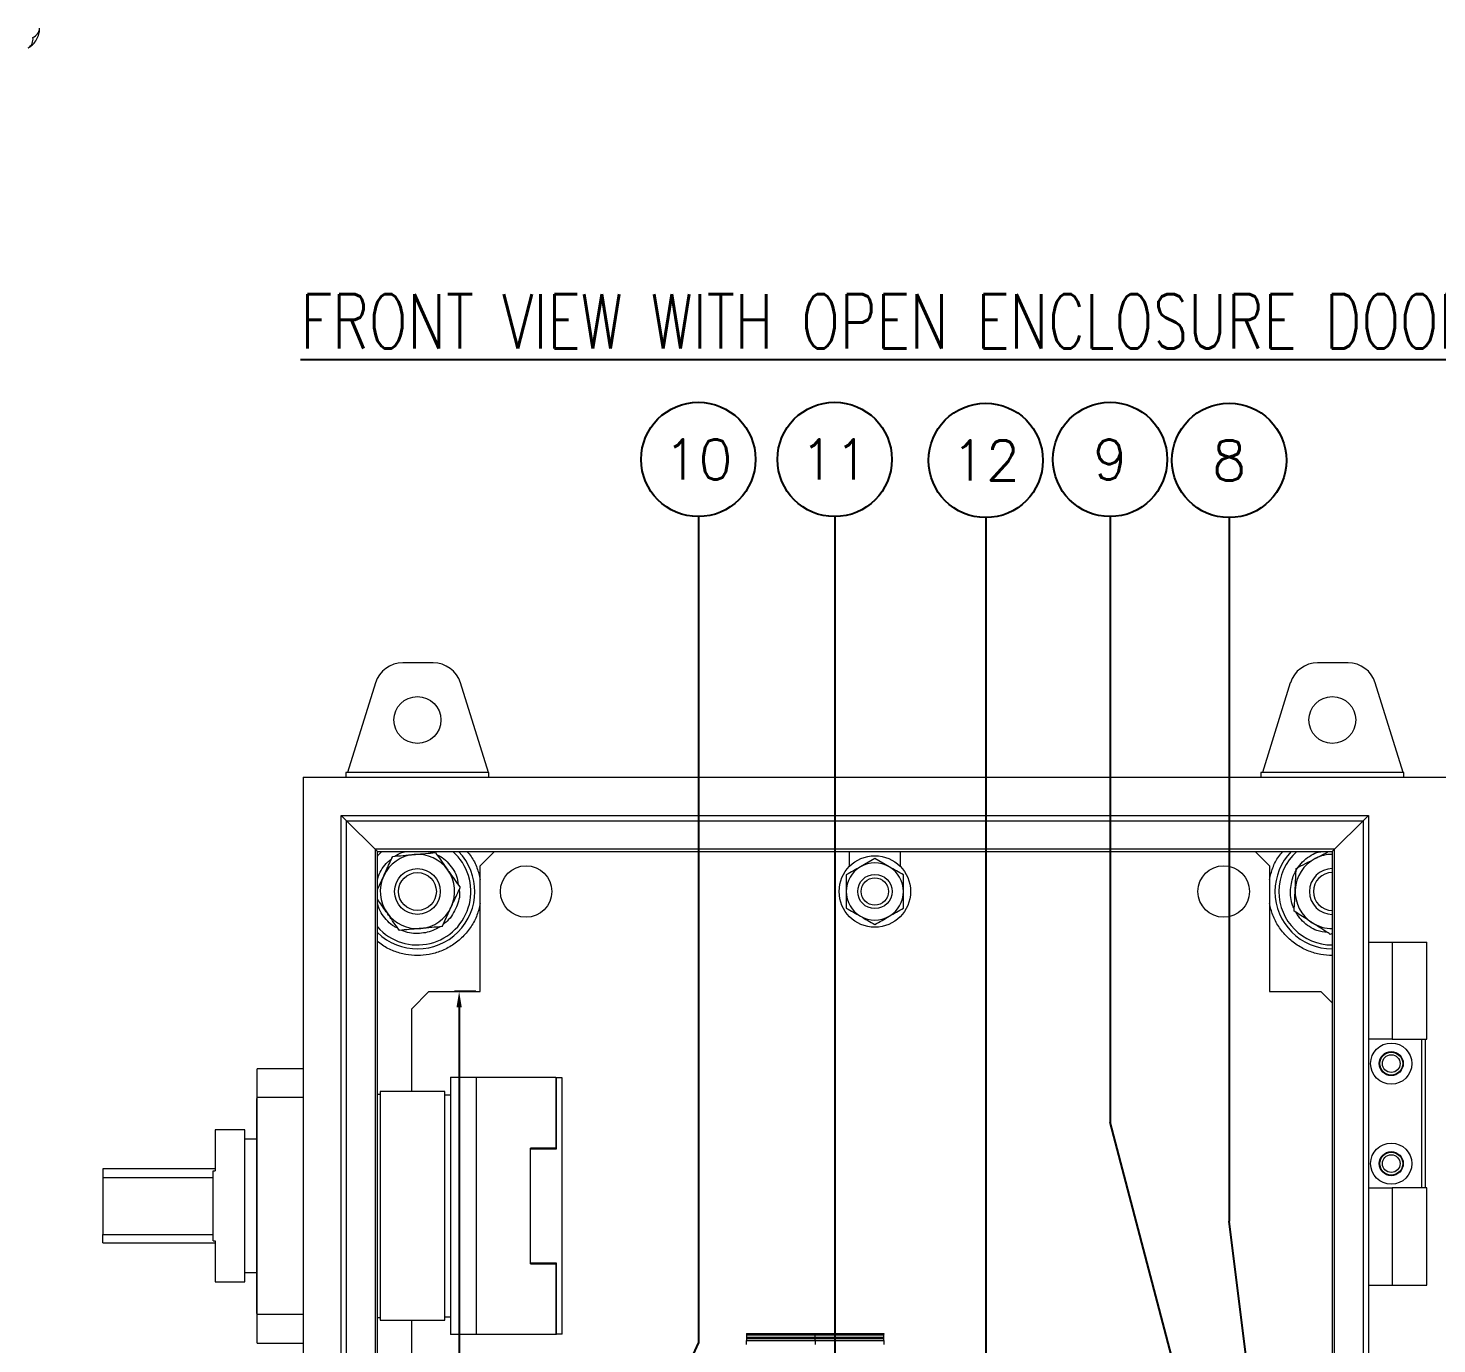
# Model space of a CAD drawing. Extents: x 4137 to 28680, y 2446 to 6814.
# Drawn here: x 16203.6 to 16514, y 6477.6 to 6767.5 of the extents above; entities that cross this region are included whole.
import ezdxf
from ezdxf.enums import TextEntityAlignment as Align

# ---------------------------------------------------------------- set-up
doc = ezdxf.new("R2010")
doc.units = 0
doc.header["$LTSCALE"] = 0.5
doc.layers.get('0').update_dxf_attribs({"linetype": 'CONTINUOUS'})
doc.layers.get('DEFPOINTS').update_dxf_attribs({"linetype": 'CONTINUOUS'})
doc.layers.add('DIM', color=5, linetype='CONTINUOUS')
doc.styles.get("Standard").update_dxf_attribs({"font": 'simplex.shx'})
doc.dimstyles.new('YP115', dxfattribs={"dimscale": 0, "dimtxt": 37.5, "dimasz": 37.5, "dimexe": 0.5, "dimexo": 37.5, "dimgap": 22.5, "dimtad": 0, "dimtoh": 1, "dimdec": 1, "dimzin": 0, "dimdsep": 46, "dimtxsty": 'Standard', "dimcen": 0, "dimdle": 1.25, "dimadec": 0, "dimazin": 0, "dimtfac": 0.75, "dimtdec": 1, "dimtofl": 0, "dimtmove": 2, "dimatfit": 3, "dimfxl": 1, "dimtolj": 1, "dimtzin": 0, "dimarcsym": 0})

# ---------------------------------------------------------------- blocks, each defined once
blk = doc.blocks.new('*D52')
at = {"layer": 'DEFPOINTS', "color": 0, "transparency": 16777216}
for p in [(16298.59, 6555.21), (16303.26, 6555.21), (16295.7, 6413.46)]:
    blk.add_point(p, dxfattribs=at)
at = {"layer": 'DIM', "color": 0, "lineweight": -2, "transparency": 16777216}
for p, q in [((16302.26, 6555.21), (16297.59, 6555.21)), ((16298.59, 6551.71), (16298.59, 6474.27)), ((16298.59, 6416.96), (16298.59, 6459.14)), ((16296.7, 6413.46), (16299.59, 6413.46))]:
    blk.add_line(p, q, dxfattribs=at)
at = {"layer": 'DIM', "color": 0, "transparency": 16777216}
for points in [[(16298, 6551.71), (16299.17, 6551.71), (16298.59, 6555.21)], [(16298, 6416.96), (16299.17, 6416.96), (16298.59, 6413.46)]]:
    blk.add_solid(points, dxfattribs=at)
at = {"layer": 'DIM', "color": 0, "transparency": 16777216, "insert": (16298.59, 6466.7), "char_height": 3.5, "attachment_point": 5, "rotation": 90}
blk.add_mtext('\\A1;142.5', dxfattribs=at)

msp = doc.modelspace()

# ---------------------------------------------------------------- linework, layer by layer
at = {"color": 7, "linetype": 'Continuous', "lineweight": 15}
for p, q in [((16292.86, 6627.66), (16286.16, 6627.66)), ((16292.86, 6627.66), (16286.16, 6627.66)), ((16494.46, 6627.66), (16487.76, 6627.66)), ((16494.46, 6627.66), (16487.76, 6627.66)), ((16280.14, 6623.24), (16273.98, 6603.5)), ((16280.14, 6623.24), (16273.98, 6603.5)), ((16305.04, 6603.5), (16298.87, 6623.24)), ((16305.04, 6603.5), (16298.87, 6623.24)), ((16481.74, 6623.24), (16475.58, 6603.5)), ((16481.74, 6623.24), (16475.58, 6603.5)), ((16506.64, 6603.5), (16500.47, 6623.24)), ((16506.64, 6603.5), (16500.47, 6623.24)), ((16264.2, 6602.46), (16516.2, 6602.46)), ((16264.2, 6602.46), (16264.2, 6224.46)), ((16264.2, 6602.46), (16516.2, 6602.46)), ((16264.2, 6602.46), (16264.2, 6224.46)), ((16273.98, 6603.5), (16273.65, 6603.5)), ((16273.65, 6603.5), (16273.65, 6602.46)), ((16273.98, 6603.5), (16273.65, 6603.5)), ((16273.65, 6603.5), (16273.65, 6602.46)), ((16305.04, 6603.5), (16273.98, 6603.5)), ((16305.04, 6603.5), (16273.98, 6603.5)), ((16305.15, 6603.5), (16305.04, 6603.5)), ((16305.15, 6603.5), (16305.04, 6603.5)), ((16305.15, 6602.46), (16305.15, 6603.5)), ((16305.15, 6602.46), (16305.15, 6603.5)), ((16475.58, 6603.5), (16475.25, 6603.5)), ((16475.25, 6603.5), (16475.25, 6602.46)), ((16475.58, 6603.5), (16475.25, 6603.5)), ((16475.25, 6603.5), (16475.25, 6602.46)), ((16506.64, 6603.5), (16475.58, 6603.5)), ((16506.64, 6603.5), (16475.58, 6603.5)), ((16506.75, 6603.5), (16506.64, 6603.5)), ((16506.75, 6603.5), (16506.64, 6603.5)), ((16506.75, 6602.46), (16506.75, 6603.5)), ((16506.75, 6602.46), (16506.75, 6603.5)), ((16273.8, 6592.86), (16272.63, 6594.02)), ((16272.63, 6594.02), (16498.95, 6594.02)), ((16272.63, 6232.89), (16272.63, 6594.02)), ((16273.8, 6592.86), (16272.63, 6594.02)), ((16272.63, 6594.02), (16498.95, 6594.02)), ((16272.63, 6232.89), (16272.63, 6594.02)), ((16498.95, 6594.02), (16497.78, 6592.86)), ((16498.95, 6594.02), (16497.78, 6592.86)), ((16498.95, 6594.02), (16498.95, 6232.89)), ((16498.95, 6594.02), (16498.95, 6232.89)), ((16273.8, 6592.86), (16497.78, 6592.86)), ((16273.8, 6592.86), (16280.09, 6586.57)), ((16273.8, 6234.06), (16273.8, 6592.86)), ((16273.8, 6592.86), (16497.78, 6592.86)), ((16273.8, 6592.86), (16280.09, 6586.57)), ((16273.8, 6234.06), (16273.8, 6592.86)), ((16491.49, 6586.57), (16497.78, 6592.86)), ((16491.49, 6586.57), (16497.78, 6592.86)), ((16497.78, 6592.86), (16497.78, 6234.06)), ((16497.78, 6592.86), (16497.78, 6234.06)), ((16491.49, 6586.57), (16280.09, 6586.57)), ((16280.09, 6586.57), (16280.09, 6240.34)), ((16491.49, 6586.57), (16280.09, 6586.57)), ((16280.09, 6586.57), (16280.09, 6240.34)), ((16280.58, 6240.84), (16280.58, 6586.08)), ((16280.58, 6586.08), (16491, 6586.08)), ((16280.58, 6240.84), (16280.58, 6586.08)), ((16280.58, 6586.08), (16491, 6586.08)), ((16303.26, 6582.93), (16306.41, 6586.08)), ((16303.26, 6582.93), (16306.41, 6586.08)), ((16384.53, 6586.08), (16384.53, 6582.72)), ((16384.53, 6586.08), (16384.53, 6582.72)), ((16390.2, 6584.53), (16387.05, 6582.71)), ((16390.2, 6584.53), (16387.05, 6582.71)), ((16393.35, 6582.71), (16390.2, 6584.53)), ((16393.35, 6582.71), (16390.2, 6584.53)), ((16395.87, 6582.72), (16395.87, 6586.08)), ((16395.87, 6582.72), (16395.87, 6586.08)), ((16473.99, 6586.08), (16477.14, 6582.93)), ((16473.99, 6586.08), (16477.14, 6582.93)), ((16491, 6586.08), (16491, 6240.84)), ((16491, 6586.08), (16491, 6240.84)), ((16491.49, 6240.34), (16491.49, 6586.57)), ((16491.49, 6240.34), (16491.49, 6586.57)), ((16280.58, 6577.7), (16281.97, 6580.7)), ((16280.58, 6577.7), (16281.97, 6580.7)), ((16303.26, 6555.21), (16303.26, 6582.93)), ((16303.26, 6555.21), (16303.26, 6582.93)), ((16477.14, 6582.93), (16477.14, 6555.21)), ((16477.14, 6582.93), (16477.14, 6555.21)), ((16490.96, 6568.02), (16490.56, 6567.81)), ((16490.96, 6568.02), (16490.56, 6567.81)), ((16499.04, 6566.11), (16498.95, 6566.11)), ((16499.04, 6566.11), (16498.95, 6566.11)), ((16499.04, 6544.69), (16499.04, 6566.11)), ((16499.04, 6566.11), (16504.16, 6566.11)), ((16499.04, 6544.69), (16499.04, 6566.11)), ((16499.04, 6566.11), (16504.16, 6566.11)), ((16504.16, 6566.11), (16504.16, 6544.69)), ((16504.16, 6566.11), (16511.85, 6566.11)), ((16504.16, 6566.11), (16504.16, 6544.69)), ((16504.16, 6566.11), (16511.85, 6566.11)), ((16511.85, 6544.69), (16511.85, 6566.11)), ((16511.85, 6544.69), (16511.85, 6566.11)), ((16288.14, 6551.43), (16291.92, 6555.21)), ((16288.14, 6551.43), (16291.92, 6555.21)), ((16291.92, 6555.21), (16303.26, 6555.21)), ((16291.92, 6555.21), (16303.26, 6555.21)), ((16477.14, 6555.21), (16488.48, 6555.21)), ((16477.14, 6555.21), (16488.48, 6555.21)), ((16488.48, 6555.21), (16491, 6552.69)), ((16488.48, 6555.21), (16491, 6552.69)), ((16288.14, 6533.16), (16288.14, 6551.43)), ((16288.14, 6533.16), (16288.14, 6551.43)), ((16498.95, 6544.69), (16499.04, 6544.69)), ((16498.95, 6544.69), (16499.04, 6544.69)), ((16504.16, 6544.69), (16499.04, 6544.69)), ((16504.16, 6544.69), (16499.04, 6544.69)), ((16499.07, 6511.93), (16499.07, 6544.69)), ((16499.07, 6511.93), (16499.07, 6544.69)), ((16504.16, 6544.69), (16511.85, 6544.69)), ((16504.16, 6544.69), (16511.85, 6544.69)), ((16510.66, 6544.69), (16510.66, 6511.93)), ((16510.66, 6544.69), (16510.66, 6511.93)), ((16511.54, 6511.93), (16511.54, 6544.69)), ((16511.54, 6511.93), (16511.54, 6544.69)), ((16264.2, 6538.2), (16254.12, 6538.2)), ((16254.12, 6531.9), (16254.12, 6538.2)), ((16264.2, 6538.2), (16254.12, 6538.2)), ((16254.12, 6531.9), (16254.12, 6538.2)), ((16254.12, 6536.06), (16253.99, 6536.06)), ((16253.99, 6536.06), (16253.99, 6531.65)), ((16254.12, 6536.06), (16253.99, 6536.06)), ((16253.99, 6536.06), (16253.99, 6531.65)), ((16296.71, 6536.31), (16296.71, 6479.61)), ((16296.71, 6536.31), (16302.38, 6536.31)), ((16296.71, 6536.31), (16296.71, 6479.61)), ((16296.71, 6536.31), (16302.38, 6536.31)), ((16302.38, 6479.61), (16302.38, 6536.31)), ((16302.38, 6536.31), (16319.89, 6536.31)), ((16302.38, 6479.61), (16302.38, 6536.31)), ((16302.38, 6536.31), (16319.89, 6536.31)), ((16319.89, 6536.31), (16319.89, 6520.71)), ((16319.89, 6536.31), (16319.89, 6520.71)), ((16320.02, 6536.18), (16319.89, 6536.18)), ((16320.02, 6536.18), (16319.89, 6536.18)), ((16320.02, 6520.56), (16320.02, 6536.18)), ((16321.28, 6536.18), (16320.02, 6536.18)), ((16320.02, 6520.56), (16320.02, 6536.18)), ((16321.28, 6536.18), (16320.02, 6536.18)), ((16321.28, 6479.73), (16321.28, 6536.18)), ((16321.28, 6479.73), (16321.28, 6536.18)), ((16253.99, 6484.27), (16253.99, 6531.65)), ((16253.99, 6484.27), (16253.99, 6531.65)), ((16254.12, 6531.9), (16264.2, 6531.9)), ((16254.12, 6484.02), (16254.12, 6531.9)), ((16254.12, 6531.9), (16264.2, 6531.9)), ((16254.12, 6484.02), (16254.12, 6531.9)), ((16281.21, 6532.53), (16280.58, 6532.53)), ((16281.21, 6532.53), (16280.58, 6532.53)), ((16295.45, 6533.16), (16281.21, 6533.16)), ((16281.21, 6533.16), (16281.21, 6482.76)), ((16295.45, 6533.16), (16281.21, 6533.16)), ((16281.21, 6533.16), (16281.21, 6482.76)), ((16295.45, 6482.76), (16295.45, 6533.16)), ((16295.45, 6482.76), (16295.45, 6533.16)), ((16296.71, 6532.4), (16295.45, 6532.4)), ((16296.71, 6532.4), (16295.45, 6532.4)), ((16251.35, 6524.72), (16244.8, 6524.72)), ((16244.8, 6524.72), (16244.8, 6515.68)), ((16251.35, 6524.72), (16244.8, 6524.72)), ((16244.8, 6524.72), (16244.8, 6515.68)), ((16251.35, 6491.2), (16251.35, 6524.72)), ((16251.35, 6491.2), (16251.35, 6524.72)), ((16253.99, 6522.64), (16251.35, 6522.64)), ((16253.99, 6522.64), (16251.35, 6522.64)), ((16319.89, 6520.71), (16314.35, 6520.71)), ((16314.35, 6495.21), (16314.35, 6520.71)), ((16319.89, 6520.71), (16314.35, 6520.71)), ((16314.35, 6495.21), (16314.35, 6520.71)), ((16314.35, 6520.56), (16320.02, 6520.56)), ((16314.35, 6495.36), (16314.35, 6520.56)), ((16314.35, 6520.56), (16320.02, 6520.56)), ((16314.35, 6495.36), (16314.35, 6520.56)), ((16244.8, 6516.11), (16220.1, 6516.11)), ((16220.1, 6516.11), (16220.1, 6514.25)), ((16244.8, 6516.11), (16220.1, 6516.11)), ((16220.1, 6516.11), (16220.1, 6514.25)), ((16244.42, 6515.68), (16244.8, 6515.68)), ((16244.42, 6514.25), (16244.42, 6515.68)), ((16244.42, 6515.68), (16244.8, 6515.68)), ((16244.42, 6514.25), (16244.42, 6515.68)), ((16220.1, 6514.25), (16220.1, 6501.66)), ((16220.1, 6514.25), (16244.42, 6514.25)), ((16220.1, 6514.25), (16220.1, 6501.66)), ((16220.1, 6514.25), (16244.42, 6514.25)), ((16244.42, 6501.66), (16244.42, 6514.25)), ((16244.42, 6501.66), (16244.42, 6514.25)), ((16498.95, 6511.93), (16499.04, 6511.93)), ((16498.95, 6511.93), (16499.04, 6511.93)), ((16499.04, 6490.51), (16499.04, 6511.93)), ((16499.04, 6511.93), (16504.16, 6511.93)), ((16499.04, 6490.51), (16499.04, 6511.93)), ((16499.04, 6511.93), (16504.16, 6511.93)), ((16504.16, 6511.93), (16504.16, 6490.51)), ((16511.85, 6511.93), (16504.16, 6511.93)), ((16504.16, 6511.93), (16504.16, 6490.51)), ((16511.85, 6511.93), (16504.16, 6511.93)), ((16511.85, 6490.51), (16511.85, 6511.93)), ((16511.85, 6490.51), (16511.85, 6511.93)), ((16220.1, 6501.66), (16244.42, 6501.66)), ((16220.1, 6499.81), (16220.1, 6501.66)), ((16220.1, 6501.66), (16244.42, 6501.66)), ((16220.1, 6499.81), (16220.1, 6501.66)), ((16220.1, 6499.81), (16244.8, 6499.81)), ((16220.1, 6499.81), (16244.8, 6499.81)), ((16244.42, 6500.24), (16244.42, 6501.66)), ((16244.42, 6500.24), (16244.42, 6501.66)), ((16244.42, 6500.24), (16244.8, 6500.24)), ((16244.42, 6500.24), (16244.8, 6500.24)), ((16244.8, 6500.24), (16244.8, 6491.2)), ((16244.8, 6500.24), (16244.8, 6491.2)), ((16320.02, 6495.36), (16314.35, 6495.36)), ((16320.02, 6495.36), (16314.35, 6495.36)), ((16314.35, 6495.21), (16319.89, 6495.21)), ((16314.35, 6495.21), (16319.89, 6495.21)), ((16319.89, 6495.21), (16319.89, 6479.61)), ((16319.89, 6495.21), (16319.89, 6479.61)), ((16320.02, 6479.73), (16320.02, 6495.36)), ((16320.02, 6479.73), (16320.02, 6495.36)), ((16244.8, 6491.2), (16251.35, 6491.2)), ((16244.8, 6491.2), (16251.35, 6491.2)), ((16251.35, 6493.28), (16253.99, 6493.28)), ((16251.35, 6493.28), (16253.99, 6493.28)), ((16498.95, 6490.51), (16499.04, 6490.51)), ((16498.95, 6490.51), (16499.04, 6490.51)), ((16499.04, 6490.51), (16504.16, 6490.51)), ((16499.04, 6490.51), (16504.16, 6490.51)), ((16504.16, 6490.51), (16511.85, 6490.51)), ((16504.16, 6490.51), (16511.85, 6490.51)), ((16253.99, 6484.27), (16253.99, 6479.86)), ((16253.99, 6484.27), (16253.99, 6479.86)), ((16264.2, 6484.02), (16254.12, 6484.02)), ((16254.12, 6477.72), (16254.12, 6484.02)), ((16264.2, 6484.02), (16254.12, 6484.02)), ((16254.12, 6477.72), (16254.12, 6484.02)), ((16280.58, 6483.39), (16281.21, 6483.39)), ((16280.58, 6483.39), (16281.21, 6483.39)), ((16281.21, 6482.76), (16295.45, 6482.76)), ((16281.21, 6482.76), (16295.45, 6482.76)), ((16288.14, 6275.49), (16288.14, 6482.76)), ((16288.14, 6275.49), (16288.14, 6482.76)), ((16295.45, 6483.51), (16296.71, 6483.51)), ((16295.45, 6483.51), (16296.71, 6483.51)), ((16253.99, 6479.86), (16254.12, 6479.86)), ((16253.99, 6479.86), (16254.12, 6479.86)), ((16302.38, 6479.61), (16296.71, 6479.61)), ((16302.38, 6479.61), (16296.71, 6479.61)), ((16319.89, 6479.61), (16302.38, 6479.61)), ((16319.89, 6479.61), (16302.38, 6479.61)), ((16319.89, 6479.73), (16320.02, 6479.73)), ((16319.89, 6479.73), (16320.02, 6479.73)), ((16321.28, 6479.73), (16320.02, 6479.73)), ((16321.28, 6479.73), (16320.02, 6479.73)), ((16361.91, 6479.86), (16377.03, 6479.86)), ((16361.91, 6479.86), (16361.91, 6479.68)), ((16361.91, 6479.86), (16377.03, 6479.86)), ((16361.91, 6479.86), (16361.91, 6479.68)), ((16361.91, 6479.68), (16377.03, 6479.68)), ((16361.91, 6479.68), (16361.91, 6479.53)), ((16361.91, 6479.68), (16377.03, 6479.68)), ((16361.91, 6479.68), (16361.91, 6479.53)), ((16361.91, 6479.53), (16377.03, 6479.53)), ((16361.91, 6479.53), (16361.91, 6479.04)), ((16361.91, 6479.53), (16377.03, 6479.53)), ((16361.91, 6479.53), (16361.91, 6479.04)), ((16361.91, 6479.04), (16377.03, 6479.04)), ((16361.91, 6479.04), (16361.91, 6478.89)), ((16361.91, 6479.04), (16377.03, 6479.04)), ((16361.91, 6479.04), (16361.91, 6478.89)), ((16361.91, 6478.89), (16377.03, 6478.89)), ((16361.91, 6478.89), (16361.91, 6478.75)), ((16361.91, 6478.89), (16377.03, 6478.89)), ((16361.91, 6478.89), (16361.91, 6478.75)), ((16361.91, 6478.75), (16377.03, 6478.75)), ((16361.91, 6478.75), (16361.91, 6478.31)), ((16361.91, 6478.75), (16377.03, 6478.75)), ((16361.91, 6478.75), (16361.91, 6478.31)), ((16361.91, 6478.31), (16377.03, 6478.31)), ((16361.91, 6477.42), (16361.91, 6478.31)), ((16361.91, 6478.31), (16377.03, 6478.31)), ((16361.91, 6477.42), (16361.91, 6478.31)), ((16377.03, 6479.86), (16377.03, 6479.68)), ((16377.03, 6479.86), (16392.15, 6479.86)), ((16377.03, 6479.86), (16377.03, 6479.68)), ((16377.03, 6479.86), (16392.15, 6479.86)), ((16377.03, 6479.53), (16377.03, 6479.68)), ((16377.03, 6479.68), (16392.15, 6479.68)), ((16377.03, 6479.53), (16377.03, 6479.68)), ((16377.03, 6479.68), (16392.15, 6479.68)), ((16377.03, 6479.04), (16377.03, 6479.53)), ((16377.03, 6479.53), (16392.15, 6479.53)), ((16377.03, 6479.04), (16377.03, 6479.53)), ((16377.03, 6479.53), (16392.15, 6479.53)), ((16377.03, 6478.89), (16377.03, 6479.04)), ((16377.03, 6479.04), (16392.15, 6479.04)), ((16377.03, 6478.89), (16377.03, 6479.04)), ((16377.03, 6479.04), (16392.15, 6479.04)), ((16377.03, 6478.75), (16377.03, 6478.89)), ((16377.03, 6478.89), (16392.15, 6478.89)), ((16377.03, 6478.75), (16377.03, 6478.89)), ((16377.03, 6478.89), (16392.15, 6478.89)), ((16377.03, 6478.75), (16392.15, 6478.75)), ((16377.03, 6478.31), (16377.03, 6478.75)), ((16377.03, 6478.75), (16392.15, 6478.75)), ((16377.03, 6478.31), (16377.03, 6478.75)), ((16377.03, 6478.31), (16377.03, 6477.42)), ((16377.03, 6478.31), (16392.15, 6478.31)), ((16377.03, 6478.31), (16377.03, 6477.42)), ((16377.03, 6478.31), (16392.15, 6478.31)), ((16392.15, 6479.86), (16392.15, 6479.68)), ((16392.15, 6479.86), (16392.15, 6479.68)), ((16392.15, 6479.53), (16392.15, 6479.68)), ((16392.15, 6479.53), (16392.15, 6479.68)), ((16392.15, 6479.04), (16392.15, 6479.53)), ((16392.15, 6479.04), (16392.15, 6479.53)), ((16392.15, 6478.89), (16392.15, 6479.04)), ((16392.15, 6478.89), (16392.15, 6479.04)), ((16392.15, 6478.75), (16392.15, 6478.89)), ((16392.15, 6478.75), (16392.15, 6478.89)), ((16392.15, 6478.31), (16392.15, 6478.75)), ((16392.15, 6478.31), (16392.15, 6478.75)), ((16392.15, 6478.31), (16392.15, 6477.42)), ((16392.15, 6478.31), (16392.15, 6477.42)), ((16254.12, 6477.72), (16264.2, 6477.72)), ((16254.12, 6477.72), (16264.2, 6477.72))]:
    msp.add_line(p, q, dxfattribs=at)
at = {"color": 8, "linetype": 'Continuous', "lineweight": 15}
for p, q in [((16253.99, 6531.65), (16254.12, 6531.65)), ((16253.99, 6531.65), (16254.12, 6531.65)), ((16254.12, 6484.27), (16253.99, 6484.27)), ((16254.12, 6484.27), (16253.99, 6484.27))]:
    msp.add_line(p, q, dxfattribs=at)
at = {"color": 7, "linetype": 'Continuous', "lineweight": 15, "flags": 128}
for points in [[(16280.09, 6586.57), (16280.36, 6586.3), (16280.52, 6586.13), (16280.58, 6586.08)], [(16280.09, 6586.57), (16280.36, 6586.3), (16280.52, 6586.13), (16280.58, 6586.08)], [(16491, 6586.08), (16491.06, 6586.13), (16491.22, 6586.3), (16491.49, 6586.57)], [(16491, 6586.08), (16491.06, 6586.13), (16491.22, 6586.3), (16491.49, 6586.57)]]:
    msp.add_lwpolyline(points, dxfattribs=at)
at = {"color": 8, "linetype": 'Continuous', "lineweight": 15, "flags": 128}
msp.add_lwpolyline([(16281.58, 6586.08), (16280.69, 6585.2), (16280.58, 6585.07)], dxfattribs=at)
msp.add_lwpolyline([(16281.58, 6586.08), (16280.69, 6585.2), (16280.58, 6585.07)], dxfattribs=at)
at = {"color": 7, "linetype": 'Continuous', "lineweight": 15}
for centre, radius in [((16289.4, 6615.06), 5.17), ((16289.4, 6615.06), 5.17), ((16491, 6615.06), 5.17), ((16491, 6615.06), 5.17), ((16390.2, 6577.26), 7.87), ((16390.2, 6577.26), 7.87), ((16289.4, 6577.26), 5.04), ((16289.4, 6577.26), 5.04), ((16289.4, 6577.26), 4.17), ((16289.4, 6577.26), 4.17), ((16313.34, 6577.26), 5.67), ((16313.34, 6577.26), 5.67), ((16390.2, 6577.26), 3.78), ((16390.2, 6577.26), 3.78), ((16467.06, 6577.26), 5.67), ((16467.06, 6577.26), 5.67), ((16390.2, 6577.26), 3.01), ((16390.2, 6577.26), 3.01), ((16503.98, 6539.33), 4.54), ((16503.98, 6539.33), 4.54), ((16503.98, 6539.33), 2.65), ((16503.98, 6539.33), 2.65), ((16503.98, 6539.33), 2.52), ((16503.98, 6539.33), 2.52), ((16503.98, 6539.33), 1.95), ((16503.98, 6539.33), 1.95), ((16503.98, 6517.28), 4.54), ((16503.98, 6517.28), 4.54), ((16503.98, 6517.28), 2.65), ((16503.98, 6517.28), 2.65), ((16503.98, 6517.28), 2.52), ((16503.98, 6517.28), 2.52), ((16503.98, 6517.28), 1.95), ((16503.98, 6517.28), 1.95)]:
    msp.add_circle(centre, radius, dxfattribs=at)
at = {"color": 8, "linetype": 'Continuous', "lineweight": 15}
for centre, radius, start, end in [((16203.64, 6767.78), 2.53, 294.3748, 354.3051), ((16203.64, 6767.78), 2.53, 294.3748, 354.3051), ((16202.22, 6765.2), 2.48, 304.9507, 6.3614), ((16202.22, 6765.2), 2.48, 304.9507, 6.3614), ((16289.4, 6577.26), 11.78, 221.5427, 48.4573), ((16289.4, 6577.26), 12.64, 225.7657, 44.2343), ((16289.4, 6577.26), 11.78, 221.5427, 48.4573), ((16289.4, 6577.26), 12.64, 225.7657, 44.2343), ((16491, 6577.26), 12.64, 135.7657, 180), ((16491, 6577.26), 12.64, 135.7657, 180), ((16491, 6577.26), 11.78, 131.5427, 180), ((16491, 6577.26), 11.78, 131.5427, 180), ((16491, 6577.26), 12.64, 180, 270), ((16491, 6577.26), 12.64, 180, 270), ((16491, 6577.26), 11.78, 180, 270), ((16491, 6577.26), 11.78, 180, 270)]:
    msp.add_arc(centre, radius, start, end, dxfattribs=at)
at = {"color": 7, "linetype": 'Continuous', "lineweight": 15}
for centre, radius, start, end in [((16286.16, 6621.36), 6.3, 90, 162.646), ((16286.16, 6621.36), 6.3, 90, 162.646), ((16292.86, 6621.36), 6.3, 17.354, 90), ((16292.86, 6621.36), 6.3, 17.354, 90), ((16487.76, 6621.36), 6.3, 90, 162.646), ((16487.76, 6621.36), 6.3, 90, 162.646), ((16494.46, 6621.36), 6.3, 17.354, 90), ((16494.46, 6621.36), 6.3, 17.354, 90), ((16289.4, 6577.26), 8.19, 95.1489, 155.1489), ((16289.4, 6577.26), 8.19, 95.1489, 155.1489), ((16289.4, 6577.26), 8.19, 35.1489, 95.1489), ((16289.4, 6577.26), 8.19, 35.1489, 95.1489), ((16491, 6577.26), 8.19, 117.3327, 177.3327), ((16491, 6577.26), 8.19, 117.3327, 177.3327), ((16491, 6577.26), 8.19, 90, 117.3327), ((16491, 6577.26), 8.19, 90, 117.3327), ((16289.4, 6577.26), 8.19, 155.1489, 215.1489), ((16289.4, 6577.26), 8.19, 155.1489, 215.1489), ((16289.4, 6577.26), 8.19, 335.1489, 35.1489), ((16289.4, 6577.26), 8.19, 335.1489, 35.1489), ((16390.2, 6577.26), 6.3, 120, 180), ((16390.2, 6577.26), 6.3, 120, 180), ((16390.2, 6577.26), 6.3, 60, 120), ((16390.2, 6577.26), 6.3, 60, 120), ((16390.2, 6577.26), 6.3, 0, 60), ((16390.2, 6577.26), 6.3, 0, 60), ((16491, 6577.26), 5.04, 90, 180), ((16491, 6577.26), 5.04, 90, 180), ((16491, 6577.26), 4.17, 90, 180), ((16491, 6577.26), 4.17, 90, 180), ((16491, 6577.26), 8.19, 177.3327, 237.3327), ((16491, 6577.26), 8.19, 177.3327, 237.3327), ((16390.2, 6577.26), 6.3, 180, 240), ((16390.2, 6577.26), 6.3, 180, 240), ((16390.2, 6577.26), 6.3, 300, 0), ((16390.2, 6577.26), 6.3, 300, 0), ((16491, 6577.26), 5.04, 180, 270), ((16491, 6577.26), 5.04, 180, 270), ((16491, 6577.26), 4.17, 180, 270), ((16491, 6577.26), 4.17, 180, 270), ((16289.4, 6577.26), 8.19, 215.1489, 275.1489), ((16289.4, 6577.26), 8.19, 215.1489, 275.1489), ((16289.4, 6577.26), 8.19, 275.1489, 335.1489), ((16289.4, 6577.26), 8.19, 275.1489, 335.1489), ((16390.2, 6577.26), 6.3, 240, 300), ((16390.2, 6577.26), 6.3, 240, 300), ((16491, 6577.26), 8.19, 237.3327, 270), ((16491, 6577.26), 8.19, 237.3327, 270)]:
    msp.add_arc(centre, radius, start, end, dxfattribs=at)
for points, knots in [([(16203.63, 6763.19), (16203.78, 6763.27), (16204.27, 6763.53), (16204.99, 6764.23), (16205.69, 6765.29), (16206.12, 6766.44), (16206.12, 6767.21), (16206.12, 6767.53)], [0, 0, 0, 0, 0.095561, 0.31837, 0.561617, 0.817335, 1, 1, 1, 1]), ([(16203.63, 6763.19), (16203.78, 6763.27), (16204.27, 6763.53), (16204.99, 6764.23), (16205.69, 6765.29), (16206.12, 6766.44), (16206.12, 6767.21), (16206.12, 6767.53)], [0, 0, 0, 0, 0.095561, 0.31837, 0.561617, 0.817335, 1, 1, 1, 1]), ([(16281.97, 6580.7), (16282.15, 6581.09), (16282.82, 6582.54), (16283.48, 6583.96), (16283.96, 6584.99)], [0, 0, 0, 0, 0.268637, 1, 1, 1, 1]), ([(16281.97, 6580.7), (16282.15, 6581.09), (16282.82, 6582.54), (16283.48, 6583.96), (16283.96, 6584.99)], [0, 0, 0, 0, 0.268637, 1, 1, 1, 1]), ([(16283.96, 6584.99), (16284.72, 6585.06), (16286.26, 6585.2), (16287.86, 6585.34), (16288.66, 6585.42)], [0, 0, 0, 0, 0.495458, 1, 1, 1, 1]), ([(16283.96, 6584.99), (16284.72, 6585.06), (16286.26, 6585.2), (16287.86, 6585.34), (16288.66, 6585.42)], [0, 0, 0, 0, 0.495458, 1, 1, 1, 1]), ([(16288.66, 6585.42), (16288.78, 6585.43), (16290.37, 6585.57), (16291.93, 6585.71), (16293.37, 6585.84)], [0, 0, 0, 0, 0.070214, 1, 1, 1, 1]), ([(16288.66, 6585.42), (16288.78, 6585.43), (16290.37, 6585.57), (16291.93, 6585.71), (16293.37, 6585.84)], [0, 0, 0, 0, 0.070214, 1, 1, 1, 1]), ([(16293.37, 6585.84), (16293.82, 6585.21), (16294.71, 6583.94), (16295.63, 6582.63), (16296.1, 6581.97)], [0, 0, 0, 0, 0.495459, 1, 1, 1, 1]), ([(16293.37, 6585.84), (16293.82, 6585.21), (16294.71, 6583.94), (16295.63, 6582.63), (16296.1, 6581.97)], [0, 0, 0, 0, 0.495459, 1, 1, 1, 1]), ([(16483.04, 6582.36), (16483.72, 6582.72), (16485.1, 6583.43), (16486.52, 6584.16), (16487.24, 6584.53)], [0, 0, 0, 0, 0.495457, 1, 1, 1, 1]), ([(16483.04, 6582.36), (16483.72, 6582.72), (16485.1, 6583.43), (16486.52, 6584.16), (16487.24, 6584.53)], [0, 0, 0, 0, 0.495457, 1, 1, 1, 1]), ([(16487.24, 6584.53), (16487.34, 6584.59), (16488.35, 6585.11), (16489.34, 6585.62), (16490.23, 6586.08)], [0, 0, 0, 0, 0.098745, 1, 1, 1, 1]), ([(16487.24, 6584.53), (16487.34, 6584.59), (16488.35, 6585.11), (16489.34, 6585.62), (16490.23, 6586.08)], [0, 0, 0, 0, 0.098745, 1, 1, 1, 1]), ([(16296.1, 6581.97), (16296.16, 6581.88), (16297.08, 6580.58), (16297.98, 6579.3), (16298.82, 6578.11)], [0, 0, 0, 0, 0.0702123, 1, 1, 1, 1]), ([(16296.1, 6581.97), (16296.16, 6581.88), (16297.08, 6580.58), (16297.98, 6579.3), (16298.82, 6578.11)], [0, 0, 0, 0, 0.0702123, 1, 1, 1, 1]), ([(16482.82, 6577.64), (16482.82, 6577.75), (16482.9, 6579.35), (16482.97, 6580.91), (16483.04, 6582.36)], [0, 0, 0, 0, 0.070214, 1, 1, 1, 1]), ([(16482.82, 6577.64), (16482.82, 6577.75), (16482.9, 6579.35), (16482.97, 6580.91), (16483.04, 6582.36)], [0, 0, 0, 0, 0.070214, 1, 1, 1, 1]), ([(16296.83, 6573.82), (16297.01, 6574.21), (16297.68, 6575.66), (16298.34, 6577.07), (16298.82, 6578.11)], [0, 0, 0, 0, 0.268637, 1, 1, 1, 1]), ([(16296.83, 6573.82), (16297.01, 6574.21), (16297.68, 6575.66), (16298.34, 6577.07), (16298.82, 6578.11)], [0, 0, 0, 0, 0.268637, 1, 1, 1, 1]), ([(16482.6, 6572.92), (16482.63, 6573.68), (16482.71, 6575.23), (16482.78, 6576.83), (16482.82, 6577.64)], [0, 0, 0, 0, 0.495457, 1, 1, 1, 1]), ([(16482.6, 6572.92), (16482.63, 6573.68), (16482.71, 6575.23), (16482.78, 6576.83), (16482.82, 6577.64)], [0, 0, 0, 0, 0.495457, 1, 1, 1, 1]), ([(16282.7, 6572.54), (16282.64, 6572.63), (16281.92, 6573.65), (16281.22, 6574.65), (16280.58, 6575.56)], [0, 0, 0, 0, 0.0900375, 1, 1, 1, 1]), ([(16282.7, 6572.54), (16282.64, 6572.63), (16281.92, 6573.65), (16281.22, 6574.65), (16280.58, 6575.56)], [0, 0, 0, 0, 0.0900375, 1, 1, 1, 1]), ([(16285.43, 6568.68), (16284.98, 6569.3), (16284.09, 6570.57), (16283.17, 6571.88), (16282.7, 6572.54)], [0, 0, 0, 0, 0.495457, 1, 1, 1, 1]), ([(16285.43, 6568.68), (16284.98, 6569.3), (16284.09, 6570.57), (16283.17, 6571.88), (16282.7, 6572.54)], [0, 0, 0, 0, 0.495457, 1, 1, 1, 1]), ([(16294.84, 6569.53), (16295.01, 6569.89), (16295.66, 6571.28), (16296.33, 6572.74), (16296.83, 6573.82)], [0, 0, 0, 0, 0.257554, 1, 1, 1, 1]), ([(16294.84, 6569.53), (16295.01, 6569.89), (16295.66, 6571.28), (16296.33, 6572.74), (16296.83, 6573.82)], [0, 0, 0, 0, 0.257554, 1, 1, 1, 1]), ([(16486.58, 6570.36), (16486.22, 6570.6), (16484.87, 6571.46), (16483.56, 6572.3), (16482.6, 6572.92)], [0, 0, 0, 0, 0.268635, 1, 1, 1, 1]), ([(16486.58, 6570.36), (16486.22, 6570.6), (16484.87, 6571.46), (16483.56, 6572.3), (16482.6, 6572.92)], [0, 0, 0, 0, 0.268635, 1, 1, 1, 1]), ([(16290.13, 6569.1), (16290.02, 6569.09), (16288.43, 6568.95), (16286.87, 6568.81), (16285.43, 6568.68)], [0, 0, 0, 0, 0.070214, 1, 1, 1, 1]), ([(16290.13, 6569.1), (16290.02, 6569.09), (16288.43, 6568.95), (16286.87, 6568.81), (16285.43, 6568.68)], [0, 0, 0, 0, 0.070214, 1, 1, 1, 1]), ([(16294.84, 6569.53), (16294.08, 6569.46), (16292.54, 6569.32), (16290.94, 6569.17), (16290.13, 6569.1)], [0, 0, 0, 0, 0.495457, 1, 1, 1, 1]), ([(16294.84, 6569.53), (16294.08, 6569.46), (16292.54, 6569.32), (16290.94, 6569.17), (16290.13, 6569.1)], [0, 0, 0, 0, 0.495457, 1, 1, 1, 1]), ([(16490.56, 6567.81), (16490.23, 6568.03), (16488.93, 6568.86), (16487.58, 6569.72), (16486.58, 6570.36)], [0, 0, 0, 0, 0.2575495, 1, 1, 1, 1]), ([(16490.56, 6567.81), (16490.23, 6568.03), (16488.93, 6568.86), (16487.58, 6569.72), (16486.58, 6570.36)], [0, 0, 0, 0, 0.2575495, 1, 1, 1, 1])]:
    msp.add_open_spline(points, degree=3, knots=knots, dxfattribs=at)
at = {"color": 8, "linetype": 'Continuous', "lineweight": 15}
for points, knots in [([(16280.58, 6579.49), (16280.63, 6579.88), (16280.77, 6580.9), (16281.65, 6582.35), (16282.62, 6583.66), (16283.43, 6584.27), (16283.73, 6584.5)], [0, 0, 0, 0, 0.196798, 0.50357, 0.81685, 1, 1, 1, 1]), ([(16280.58, 6579.49), (16280.63, 6579.88), (16280.77, 6580.9), (16281.65, 6582.35), (16282.62, 6583.66), (16283.43, 6584.27), (16283.73, 6584.5)], [0, 0, 0, 0, 0.196798, 0.50357, 0.81685, 1, 1, 1, 1]), ([(16284.41, 6585.03), (16284.92, 6585.35), (16285.78, 6585.89), (16286.77, 6586.03), (16287.17, 6586.08)], [0, 0, 0, 0, 0.5990837, 1, 1, 1, 1]), ([(16284.41, 6585.03), (16284.92, 6585.35), (16285.78, 6585.89), (16286.77, 6586.03), (16287.17, 6586.08)], [0, 0, 0, 0, 0.5990837, 1, 1, 1, 1]), ([(16291.63, 6586.08), (16292.04, 6586.05), (16292.49, 6586.02), (16292.88, 6585.82), (16292.91, 6585.8)], [0, 0, 0, 0, 0.907283, 1, 1, 1, 1]), ([(16291.63, 6586.08), (16292.04, 6586.05), (16292.49, 6586.02), (16292.88, 6585.82), (16292.91, 6585.8)], [0, 0, 0, 0, 0.907283, 1, 1, 1, 1]), ([(16293.69, 6585.4), (16293.95, 6585.27), (16294.78, 6584.87), (16295.98, 6583.83), (16297.17, 6582.36), (16298.12, 6580.68), (16298.28, 6579.41), (16298.36, 6578.76)], [0, 0, 0, 0, 0.102618, 0.327247, 0.551876, 0.771839, 1, 1, 1, 1]), ([(16293.69, 6585.4), (16293.95, 6585.27), (16294.78, 6584.87), (16295.98, 6583.83), (16297.17, 6582.36), (16298.12, 6580.68), (16298.28, 6579.41), (16298.36, 6578.76)], [0, 0, 0, 0, 0.102618, 0.327247, 0.551876, 0.771839, 1, 1, 1, 1]), ([(16300.32, 6586.08), (16300.63, 6585.72), (16301.56, 6584.64), (16302.6, 6582.54), (16303.04, 6580.75), (16303.26, 6579.89)], [0, 0, 0, 0, 0.203966, 0.614859, 1, 1, 1, 1]), ([(16300.32, 6586.08), (16300.63, 6585.72), (16301.56, 6584.64), (16302.6, 6582.54), (16303.04, 6580.75), (16303.26, 6579.89)], [0, 0, 0, 0, 0.203966, 0.614859, 1, 1, 1, 1]), ([(16477.14, 6579.89), (16477.36, 6580.75), (16477.8, 6582.54), (16478.84, 6584.64), (16479.77, 6585.72), (16480.08, 6586.08)], [0, 0, 0, 0, 0.385141, 0.796034, 1, 1, 1, 1]), ([(16477.14, 6579.89), (16477.36, 6580.75), (16477.8, 6582.54), (16478.84, 6584.64), (16479.77, 6585.72), (16480.08, 6586.08)], [0, 0, 0, 0, 0.385141, 0.796034, 1, 1, 1, 1]), ([(16481.75, 6577.26), (16481.88, 6578.42), (16482.07, 6580.21), (16483.22, 6582.36), (16484.41, 6583.85), (16485.9, 6585.02), (16487.36, 6585.88), (16488.37, 6586.02), (16488.77, 6586.08)], [0, 0, 0, 0, 0.283974, 0.436842, 0.592953, 0.749065, 0.901934, 1, 1, 1, 1]), ([(16481.75, 6577.26), (16481.88, 6578.42), (16482.07, 6580.21), (16483.22, 6582.36), (16484.41, 6583.85), (16485.9, 6585.02), (16487.36, 6585.88), (16488.37, 6586.02), (16488.77, 6586.08)], [0, 0, 0, 0, 0.283974, 0.436842, 0.592953, 0.749065, 0.901934, 1, 1, 1, 1]), ([(16298.58, 6577.59), (16298.6, 6577.48), (16298.86, 6576.24), (16298.26, 6574.3), (16297.19, 6572.16), (16296.17, 6570.85), (16295.37, 6570.24), (16295.07, 6570.02)], [0, 0, 0, 0, 0.039277, 0.438009, 0.652654, 0.871852, 1, 1, 1, 1]), ([(16298.58, 6577.59), (16298.6, 6577.48), (16298.86, 6576.24), (16298.26, 6574.3), (16297.19, 6572.16), (16296.17, 6570.85), (16295.37, 6570.24), (16295.07, 6570.02)], [0, 0, 0, 0, 0.039277, 0.438009, 0.652654, 0.871852, 1, 1, 1, 1]), ([(16285.11, 6569.12), (16284.85, 6569.25), (16284.02, 6569.65), (16282.82, 6570.68), (16281.64, 6572.16), (16280.77, 6573.61), (16280.63, 6574.63), (16280.58, 6575.03)], [0, 0, 0, 0, 0.112403, 0.358451, 0.604499, 0.845436, 1, 1, 1, 1]), ([(16285.11, 6569.12), (16284.85, 6569.25), (16284.02, 6569.65), (16282.82, 6570.68), (16281.64, 6572.16), (16280.77, 6573.61), (16280.63, 6574.63), (16280.58, 6575.03)], [0, 0, 0, 0, 0.112403, 0.358451, 0.604499, 0.845436, 1, 1, 1, 1]), ([(16303.26, 6574.63), (16303.05, 6573.76), (16302.61, 6571.97), (16301.28, 6569.47), (16299.45, 6567.21), (16297.19, 6565.37), (16294.66, 6564.06), (16292.03, 6563.31), (16289.4, 6563.07), (16286.76, 6563.3), (16284.15, 6564.08), (16282.02, 6565.1), (16280.94, 6566.03), (16280.58, 6566.34)], [0, 0, 0, 0, 0.091822, 0.189785, 0.289827, 0.389868, 0.48783, 0.581883, 0.67062, 0.759358, 0.85341, 0.951373, 1, 1, 1, 1]), ([(16303.26, 6574.63), (16303.05, 6573.76), (16302.61, 6571.97), (16301.28, 6569.47), (16299.45, 6567.21), (16297.19, 6565.37), (16294.66, 6564.06), (16292.03, 6563.31), (16289.4, 6563.07), (16286.76, 6563.3), (16284.15, 6564.08), (16282.02, 6565.1), (16280.94, 6566.03), (16280.58, 6566.34)], [0, 0, 0, 0, 0.091822, 0.189785, 0.289827, 0.389868, 0.48783, 0.581883, 0.67062, 0.759358, 0.85341, 0.951373, 1, 1, 1, 1]), ([(16491, 6563.14), (16490.14, 6563.19), (16488.37, 6563.28), (16485.74, 6564.07), (16483.21, 6565.37), (16480.95, 6567.21), (16479.12, 6569.47), (16477.79, 6571.97), (16477.35, 6573.76), (16477.14, 6574.63)], [0, 0, 0, 0, 0.132321, 0.272568, 0.418646, 0.567823, 0.717001, 0.863078, 1, 1, 1, 1]), ([(16491, 6563.14), (16490.14, 6563.19), (16488.37, 6563.28), (16485.74, 6564.07), (16483.21, 6565.37), (16480.95, 6567.21), (16479.12, 6569.47), (16477.79, 6571.97), (16477.35, 6573.76), (16477.14, 6574.63)], [0, 0, 0, 0, 0.132321, 0.272568, 0.418646, 0.567823, 0.717001, 0.863078, 1, 1, 1, 1]), ([(16482.62, 6573.43), (16482.55, 6573.57), (16481.92, 6574.73), (16481.83, 6576.08), (16481.75, 6577.26)], [0, 0, 0, 0, 0.1207025, 1, 1, 1, 1]), ([(16482.62, 6573.43), (16482.55, 6573.57), (16481.92, 6574.73), (16481.83, 6576.08), (16481.75, 6577.26)], [0, 0, 0, 0, 0.1207025, 1, 1, 1, 1]), ([(16489.93, 6568.22), (16489.13, 6568.31), (16487.72, 6568.48), (16485.89, 6569.48), (16484.43, 6570.68), (16483.46, 6571.77), (16483.11, 6572.49), (16483.04, 6572.64)], [0, 0, 0, 0, 0.277711, 0.496191, 0.719306, 0.94242, 1, 1, 1, 1]), ([(16489.93, 6568.22), (16489.13, 6568.31), (16487.72, 6568.48), (16485.89, 6569.48), (16484.43, 6570.68), (16483.46, 6571.77), (16483.11, 6572.49), (16483.04, 6572.64)], [0, 0, 0, 0, 0.277711, 0.496191, 0.719306, 0.94242, 1, 1, 1, 1]), ([(16294.39, 6569.48), (16293.87, 6569.19), (16292.34, 6568.32), (16289.42, 6567.85), (16286.98, 6568.15), (16285.92, 6568.7), (16285.89, 6568.72)], [0, 0, 0, 0, 0.202259, 0.594213, 0.986168, 1, 1, 1, 1]), ([(16294.39, 6569.48), (16293.87, 6569.19), (16292.34, 6568.32), (16289.42, 6567.85), (16286.98, 6568.15), (16285.92, 6568.7), (16285.89, 6568.72)], [0, 0, 0, 0, 0.202259, 0.594213, 0.986168, 1, 1, 1, 1])]:
    msp.add_open_spline(points, degree=3, knots=knots, dxfattribs=at)
at = {"color": 7, "linetype": 'Continuous', "lineweight": 15}
for points in [[(16387.05, 6582.71), (16385.99, 6582.1), (16384.95, 6581.5), (16383.9, 6580.9)], [(16387.05, 6582.71), (16385.99, 6582.1), (16384.95, 6581.5), (16383.9, 6580.9)], [(16383.9, 6580.9), (16383.9, 6579.69), (16383.9, 6578.48), (16383.9, 6577.26)], [(16383.9, 6580.9), (16383.9, 6579.69), (16383.9, 6578.48), (16383.9, 6577.26)], [(16396.5, 6580.9), (16395.45, 6581.5), (16394.41, 6582.1), (16393.35, 6582.71)], [(16396.5, 6580.9), (16395.45, 6581.5), (16394.41, 6582.1), (16393.35, 6582.71)], [(16396.5, 6577.26), (16396.5, 6578.48), (16396.5, 6579.69), (16396.5, 6580.9)], [(16396.5, 6577.26), (16396.5, 6578.48), (16396.5, 6579.69), (16396.5, 6580.9)], [(16383.9, 6577.26), (16383.9, 6576.04), (16383.9, 6574.83), (16383.9, 6573.62)], [(16383.9, 6577.26), (16383.9, 6576.04), (16383.9, 6574.83), (16383.9, 6573.62)], [(16396.5, 6573.62), (16396.5, 6574.83), (16396.5, 6576.04), (16396.5, 6577.26)], [(16396.5, 6573.62), (16396.5, 6574.83), (16396.5, 6576.04), (16396.5, 6577.26)], [(16383.9, 6573.62), (16384.95, 6573.02), (16385.99, 6572.41), (16387.05, 6571.8)], [(16383.9, 6573.62), (16384.95, 6573.02), (16385.99, 6572.41), (16387.05, 6571.8)], [(16387.05, 6571.8), (16388.11, 6571.19), (16389.15, 6570.59), (16390.2, 6569.98)], [(16387.05, 6571.8), (16388.11, 6571.19), (16389.15, 6570.59), (16390.2, 6569.98)], [(16390.2, 6569.98), (16391.25, 6570.59), (16392.29, 6571.19), (16393.35, 6571.8)], [(16390.2, 6569.98), (16391.25, 6570.59), (16392.29, 6571.19), (16393.35, 6571.8)], [(16393.35, 6571.8), (16394.41, 6572.41), (16395.45, 6573.02), (16396.5, 6573.62)], [(16393.35, 6571.8), (16394.41, 6572.41), (16395.45, 6573.02), (16396.5, 6573.62)]]:
    msp.add_open_spline(points, degree=3, dxfattribs=at)
at = {"layer": 'DIM'}
for p, q in [((16351.3, 6659.89), (16351.3, 6477.72)), ((16351.3, 6659.89), (16351.3, 6477.72)), ((16381.34, 6659.89), (16381.34, 6432.77)), ((16381.34, 6659.89), (16381.34, 6432.77)), ((16414.62, 6659.67), (16414.62, 6417.48)), ((16414.62, 6659.67), (16414.62, 6417.48)), ((16442.02, 6659.89), (16442.02, 6526.39)), ((16442.02, 6659.89), (16442.02, 6526.39)), ((16468.27, 6659.67), (16468.27, 6504.58)), ((16468.27, 6659.67), (16468.27, 6504.58)), ((16468.24, 6426.99), (16442.02, 6526.39)), ((16468.24, 6426.99), (16442.02, 6526.39)), ((16478.39, 6423.7), (16468.27, 6504.58)), ((16478.39, 6423.7), (16468.27, 6504.58)), ((16339.59, 6451.6), (16351.3, 6477.72)), ((16339.59, 6451.6), (16351.3, 6477.72))]:
    msp.add_line(p, q, dxfattribs=at)
for centre in [(16351.3, 6672.49), (16351.3, 6672.49), (16381.34, 6672.49), (16381.34, 6672.49), (16414.62, 6672.27), (16414.62, 6672.27), (16442.02, 6672.49), (16442.02, 6672.49), (16468.27, 6672.27), (16468.27, 6672.27)]:
    msp.add_circle(centre, 12.6, dxfattribs=at)

# ---------------------------------------------------------------- texts
at = {"layer": 'DIM', "width": 0.75}
msp.add_text('%%UFRONT VIEW WITH OPEN ENCLOSURE DOOR', height=12.0015, dxfattribs=at).set_placement((16263.66, 6696.94))
msp.add_text('%%UFRONT VIEW WITH OPEN ENCLOSURE DOOR', height=12.0015, dxfattribs=at).set_placement((16263.66, 6696.94))
at = {"layer": 'DIM'}
for s, p in [('10', (16351.3, 6672.49)), ('10', (16351.3, 6672.49)), ('11', (16381.34, 6672.49)), ('11', (16381.34, 6672.49)), ('9', (16442.02, 6672.49)), ('9', (16442.02, 6672.49)), ('12', (16414.62, 6672.27)), ('12', (16414.62, 6672.27)), ('8', (16468.27, 6672.27)), ('8', (16468.27, 6672.27))]:
    msp.add_text(s, height=8.82, dxfattribs=at).set_placement(p, align=Align.MIDDLE)

# ---------------------------------------------------------------- dimensions: what is measured, and where the dimension line sits
dim = msp.add_linear_dim(base=(16298.59, 6555.21), p1=(16295.7, 6413.46), p2=(16303.26, 6555.21), angle=90, text='142.5', dimstyle='YP115', override={"dimscale": 1, "dimtxt": 3.5, "dimasz": 3.5, "dimexe": 1, "dimexo": 1, "dimgap": 0.9, "dimtoh": 0, "dimdle": 1.3}, dxfattribs=at)
dim.commit()
dim.dimension.update_dxf_attribs({"geometry": '*D52', "text_midpoint": (16298.59, 6466.7), "dimtype": 160})

doc.saveas('drawing.dxf')
